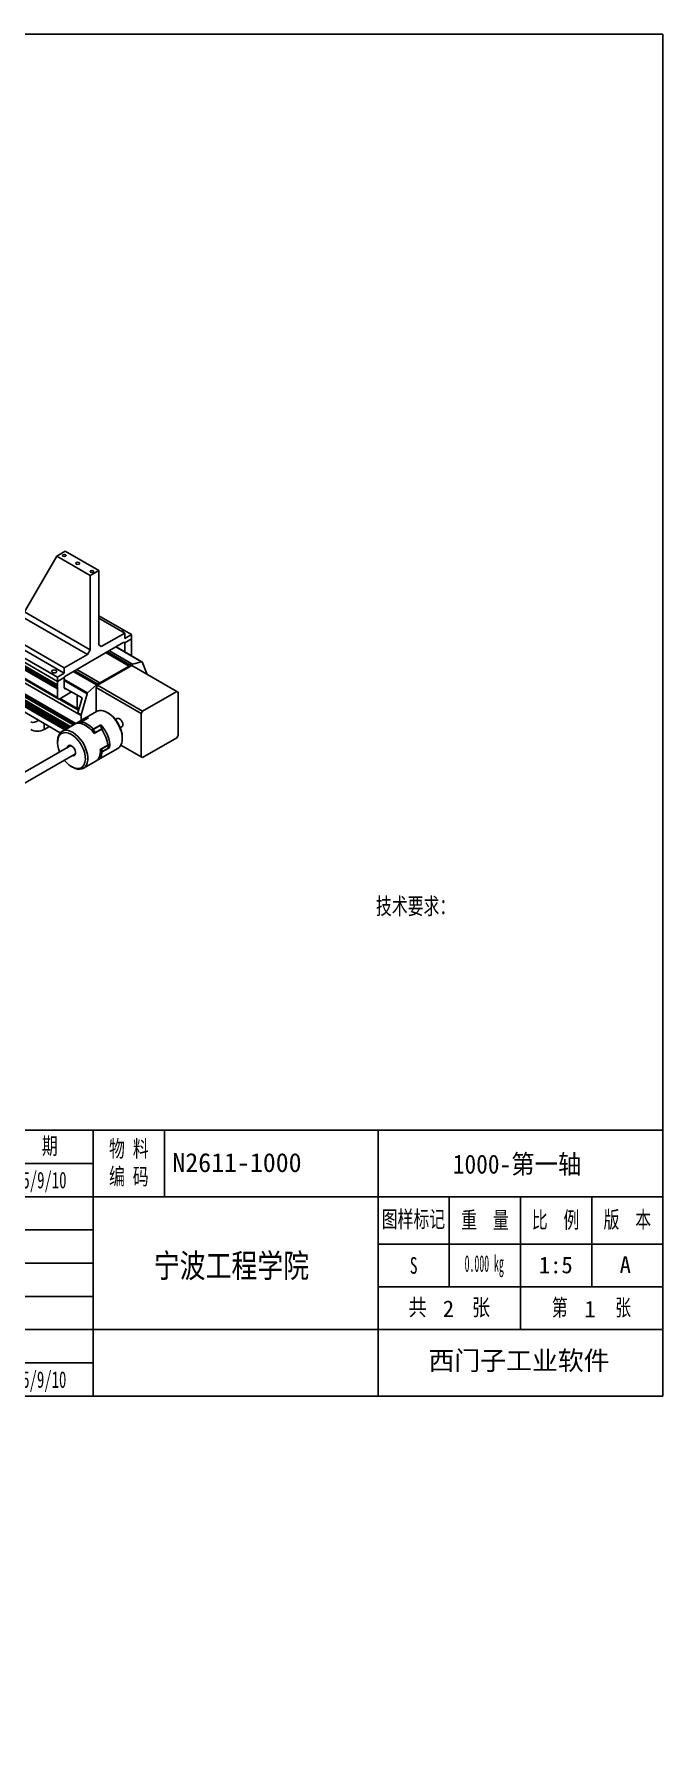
# Model space of a CAD drawing. Header units: millimetres. Extents: x 0 to 626, y 0 to 359.
# Drawn here: x 493.7 to 626.2, y 0 to 359 of the extents above; entities that cross this region are included whole.
import ezdxf
from ezdxf import colors
from ezdxf.entities.mleader import LeaderData, LeaderLine
from ezdxf.math import Vec2, Vec3

# ---------------------------------------------------------------- set-up
doc = ezdxf.new("R2010")
doc.units = ezdxf.units.MM
for name, color, linetype in [('1114-联轴器COUPLING', 7, 'Continuous'), ('1121-安装板', 7, 'Continuous'), ('1122-轴', 7, 'Continuous'), ('1221-第一轴同步带安装板', 7, 'Continuous'), ('Default', 7, 'Continuous'), ('LHBT10-S1000-1', 7, 'Continuous'), ('WGB10-4', 7, 'Continuous'), ('WGB10-5(B1)', 7, 'Continuous'), ('图框', 7, 'Continuous')]:
    doc.layers.add(name, color=color, linetype=linetype)
doc.styles.add('SEACAD_Arial', font='arial.ttf')

# ---------------------------------------------------------------- blocks, each defined once
blk = doc.blocks.new('SE1')
blk.add_line((305.36, 149.34), (312.58, 153.5))
at = {"layer": '1114-联轴器COUPLING', "color": 7, "linetype": 'Continuous'}
for p, q in [((292.64, 147.51), (288.42, 145.07)), ((291.44, 146.76), (293.02, 147.67)), ((293.14, 147.73), (291.78, 146.94)), ((293.16, 147.73), (291.79, 146.95)), ((293.64, 147.78), (292.28, 146.99)), ((294, 147.95), (292.42, 147.04)), ((295.69, 149.27), (293.04, 147.74)), ((298.19, 148.9), (297.94, 149.05)), ((292.51, 146.92), (292.42, 146.86)), ((294.93, 145.54), (294.84, 145.48)), ((296.33, 146.22), (294.96, 145.44)), ((295.01, 145.54), (296.59, 146.46)), ((296.76, 145.51), (295.18, 144.6)), ((296.81, 145.63), (295.45, 144.84)), ((296.85, 145.44), (296.82, 145.43)), ((301.12, 143.54), (301.12, 143.83)), ((287.49, 143.01), (287.49, 142.72)), ((295.96, 139.04), (300.19, 141.48)), ((296.48, 141.26), (298.06, 142.17)), ((296.76, 140.67), (296.85, 140.72)), ((298.15, 142.16), (296.79, 141.37)), ((298.15, 141.52), (296.79, 140.73)), ((298.13, 141.46), (296.86, 140.73)), ((298.46, 141.64), (296.88, 140.72)), ((298.05, 142.34), (298.04, 142.33)), ((290.41, 137.65), (290.67, 137.5)), ((292.92, 137.28), (295.56, 138.81))]:
    blk.add_line(p, q, dxfattribs=at)
blk.add_arc((285.75, 143.02), 7.79, 30.8994, 31.1084, dxfattribs=at)
for centre, major_axis, start_param, end_param in [((294.89, 143.62), (2.25, -3.9), 2.984513, 3.141593), ((295.29, 143.85), (2.25, -3.9), 2.775074, 3.230459), ((293.22, 147.59), (0.08, -0.139), 2.96706, 3.141593), ((294.99, 143.67), (-2.25, 3.9), 5.934119, 6.108652), ((293.69, 147.63), (-0.08, 0.139), 5.587769, 5.934119), ((297.94, 145.37), (2.25, -3.9), 0, 3.141593), ((298.19, 145.52), (2.07, -3.59), 0.785398, 2.356194), ((290.41, 141.03), (-2.07, 3.59), 0, 1.326838), ((290.67, 141.18), (-2.25, 3.9), 0, 0.785398), ((290.41, 141.03), (-2.07, 3.59), 1.814755, 6.283185), ((290.67, 141.18), (-2.25, 3.9), 2.356194, 6.283185), ((293.31, 142.7), (-2.25, 3.9), 4.869469, 6.126106), ((291.86, 146.8), (0.08, -0.139), 2.96706, 3.557369), ((294.85, 145.98), (2.25, -3.9), 4.161606, 4.186573), ((293.62, 142.88), (-2.25, 3.9), 5.934119, 6.108652), ((292.32, 146.84), (-0.08, 0.139), 4.537856, 5.934119), ((293.71, 142.93), (-2.25, 3.9), 5.078908, 5.916666), ((290.15, 145.59), (2.25, -3.9), 1.528905, 1.563386), ((292.41, 146.9), (-0.08, 0.139), 4.537856, 5.34381), ((290.24, 145.65), (2.25, -3.9), 1.504754, 1.563386), ((297.09, 141.59), (-2.25, 3.9), 0.00741, 0.110957), ((294.92, 145.34), (0.08, -0.139), 1.919862, 3.316126), ((295.01, 145.4), (0.08, -0.139), 2.510171, 3.141593), ((293.62, 142.88), (-2.25, 3.9), 4.886922, 5.061455), ((295.38, 144.77), (-0.08, 0.139), 4.396683, 4.886922), ((296.28, 146.13), (-0.08, 0.139), 5.061455, 5.651764), ((298.76, 142.52), (2.25, -3.9), 3.175091, 3.245688), ((294.99, 143.67), (-2.25, 3.9), 4.886922, 5.061455), ((295.29, 143.85), (-2.25, 3.9), 3.822271, 5.078908), ((294.89, 143.62), (2.25, -3.9), 0.890118, 1.727876), ((296.75, 145.56), (0.08, -0.139), 0.349066, 1.745329), ((290.41, 141.03), (0.6, -1.04), 0, 3.727278), ((293.31, 142.7), (-2.25, 3.9), 3.141593, 4.031711), ((293.71, 142.93), (-2.25, 3.9), 3.052726, 3.822271), ((295.89, 144.69), (2.25, -3.9), -0.593743, -0.531009), ((296.68, 140.81), (-0.08, 0.139), 2.443461, 3.839724), ((296.68, 141.43), (0.08, -0.139), 0.872665, 1.303606), ((293.62, 142.88), (2.25, -3.9), 0.698132, 0.872665), ((296.77, 140.86), (-0.08, 0.139), 3.141593, 3.249415), ((298.04, 142.21), (0.08, -0.139), 0.872665, 2.268928), ((298.04, 141.6), (0.08, -0.139), 0.107823, 0.698132), ((294.99, 143.67), (2.25, -3.9), 0.698132, 0.872665), ((297.53, 145.69), (2.25, -3.9), -0.584656, -0.4901), ((290.41, 141.03), (0.6, -1.04), 5.6975, 6.283185)]:
    blk.add_ellipse(centre, major_axis=major_axis, ratio=0.57735, start_param=start_param, end_param=end_param, dxfattribs=at)
for points in [[(293.02, 147.67), (293.03, 147.66), (293.03, 147.64)], [(294.99, 145.54), (295, 145.54), (295.01, 145.54)], [(296.88, 140.72), (296.87, 140.73), (296.86, 140.73)]]:
    blk.add_open_spline(points, degree=2, dxfattribs=at)
at = {"layer": '1121-安装板', "color": 7, "linetype": 'Continuous'}
for p, q in [((287.3, 182.02), (280.51, 170.26)), ((287.3, 182.02), (289.06, 183.04)), ((287.3, 182.02), (294.37, 177.93)), ((296.14, 178.95), (289.06, 183.04)), ((294.37, 177.93), (296.14, 178.95)), ((294.37, 177.93), (294.37, 162.26)), ((296.14, 178.95), (296.14, 163.28)), ((293.8, 161.28), (279.66, 169.44)), ((280.51, 170.26), (294.37, 162.26)), ((303.03, 165.46), (296.14, 169.44)), ((296.14, 168.95), (301.62, 165.79)), ((288.89, 158.44), (274.75, 166.6)), ((288.89, 157.3), (274.75, 165.46)), ((296.7, 162.95), (301.62, 165.79)), ((301.62, 164.64), (301.62, 165.79)), ((301.62, 164.64), (303.03, 165.46)), ((303.03, 165.46), (303.03, 164.56)), ((273.33, 164.64), (287.47, 156.48)), ((273.33, 163.75), (287.47, 155.58)), ((289.03, 156.64), (301.47, 163.83)), ((294.37, 162.26), (293.8, 161.28)), ((296.7, 162.95), (296.14, 163.28)), ((301.47, 163.83), (301.62, 163.75)), ((301.62, 163.75), (303.03, 164.56)), ((288.89, 158.44), (293.8, 161.28)), ((288.89, 157.3), (288.89, 158.44)), ((287.47, 156.48), (288.89, 157.3)), ((287.47, 156.48), (287.47, 155.58)), ((287.47, 155.58), (288.89, 156.4)), ((288.89, 156.4), (289.03, 156.64))]:
    blk.add_line(p, q, dxfattribs=at)
for centre, major_axis in [((288.89, 182.12), (-0.413, 0)), ((291.72, 180.48), (-0.413, 0)), ((294.7, 178.76), (-0.413, 0)), ((286.77, 157.7), (-0.55, 0))]:
    blk.add_ellipse(centre, major_axis=major_axis, ratio=0.57735, dxfattribs=at)
blk.add_ellipse((300.91, 165.87), major_axis=(-0.55, 0), ratio=0.57735, start_param=3.170534, end_param=4.683447, dxfattribs=at)
at = {"layer": '1122-轴', "color": 7, "linetype": 'Continuous'}
for p, q in [((290.25, 142.09), (241.88, 114.16)), ((242.88, 112.43), (291.25, 140.36))]:
    blk.add_line(p, q, dxfattribs=at)
at = {"layer": '1221-第一轴同步带安装板', "color": 7, "linetype": 'Continuous'}
for p in [(284.64, 146.76), (285.78, 146.11)]:
    blk.add_line(p, (284.64, 145.46), dxfattribs=at)
for centre, major_axis, start_param, end_param in [((283.23, 149.54), (1.41, 2.45), 3.141593, 4.068888), ((283.23, 146.27), (2, 0), 3.926991, 5.497787)]:
    blk.add_ellipse(centre, major_axis=major_axis, ratio=0.57735, start_param=start_param, end_param=end_param, dxfattribs=at)
at = {"layer": 'LHBT10-S1000-1', "color": 7, "linetype": 'Continuous'}
for p, q in [((292.42, 148.4), (120.74, 247.52)), ((291.32, 146.75), (121.3, 244.91)), ((290.75, 146.42), (121.3, 244.25)), ((290.96, 146.54), (121.52, 244.38)), ((291.21, 146.69), (121.94, 244.42)), ((288.06, 144.79), (120.74, 241.39)), ((290.19, 146.1), (121.3, 243.6)), ((290.04, 146.01), (121.3, 243.44)), ((289.83, 145.89), (121.3, 243.19)), ((289.69, 145.81), (121.3, 243.03)), ((289.48, 145.69), (121.3, 242.78)), ((289.34, 145.61), (121.3, 242.62)), ((289.12, 145.48), (121.3, 242.37)), ((288.98, 145.4), (121.3, 242.21)), ((290.11, 146.05), (121.37, 243.48)), ((289.76, 145.85), (121.37, 243.07)), ((289.41, 145.65), (121.37, 242.66)), ((289.05, 145.44), (121.37, 242.25)), ((297.69, 161.64), (302.57, 158.83)), ((297.89, 161.76), (302.69, 158.98)), ((298, 161.82), (302.74, 159.09)), ((298.42, 162.07), (303.16, 159.33)), ((299.79, 162.85), (305.19, 159.74)), ((305.25, 159.73), (299.81, 162.87)), ((291.51, 158.08), (296.25, 155.34)), ((291.54, 158.09), (296.42, 155.27)), ((302.57, 158.83), (296.42, 155.27)), ((302.74, 159.09), (302.69, 158.98)), ((303.16, 159.33), (302.74, 159.09)), ((303.21, 159.26), (303.16, 159.33)), ((303.19, 159.29), (303.3, 159.23)), ((305.19, 159.74), (303.3, 159.23)), ((306.38, 157.08), (305.28, 159.69)), ((288.89, 156), (293.8, 153.16)), ((288.89, 155.79), (293.71, 153.01)), ((290.8, 157.66), (295.69, 154.84)), ((290.95, 157.75), (295.78, 154.96)), ((291.09, 157.83), (295.83, 155.1)), ((295.69, 154.84), (293.8, 153.16)), ((295.83, 155.1), (295.78, 154.96)), ((296.25, 155.34), (295.83, 155.1)), ((296.29, 155.28), (296.25, 155.34)), ((291.9, 149.52), (287.8, 151.88)), ((291.94, 149.66), (287.97, 151.95)), ((291.94, 149.69), (288, 151.96)), ((288.9, 154.26), (292.63, 152.11)), ((291.61, 152.69), (291.61, 150.13)), ((292.63, 152.11), (291.74, 148.97)), ((293.71, 153.01), (292.45, 148.56)), ((291.61, 150.13), (292, 149.9)), ((292.45, 148.56), (291.74, 148.97)), ((292.42, 148.4), (292.42, 147.39))]:
    blk.add_line(p, q, dxfattribs=at)
for centre, major_axis, start_param, end_param in [((302.57, 158.99), (0.1, 0.173), 3.926991, 4.974188), ((303.33, 159.41), (0.1, 0.173), 2.879793, 3.665191), ((305.15, 159.56), (-0.1, -0.173), 2.728235, 3.665191), ((295.65, 154.97), (0.1, 0.173), 4.18879, 4.974188), ((296.42, 155.44), (0.1, 0.173), 2.879793, 3.926991), ((293.84, 153.02), (0.1, 0.173), 1.047198, 1.984154), ((292.78, 148.6), (-0.25, -0.433), 5.125747, 5.497787)]:
    blk.add_ellipse(centre, major_axis=major_axis, ratio=0.57735, start_param=start_param, end_param=end_param, dxfattribs=at)
at = {"layer": 'WGB10-4', "color": 7, "linetype": 'Continuous'}
for p, q in [((273.33, 163.75), (287.47, 155.58)), ((287.47, 154.85), (273.33, 163.01)), ((287.47, 154.68), (273.33, 162.85)), ((287.47, 154.52), (273.33, 162.68)), ((287.47, 154.36), (273.33, 162.52)), ((287.47, 154.19), (273.33, 162.36)), ((287.47, 154.03), (273.33, 162.19)), ((301.62, 163.75), (303.03, 164.56)), ((301.62, 163.75), (301.62, 161.83)), ((302.96, 163.71), (303.03, 163.83)), ((303.03, 163.66), (302.96, 163.71)), ((302.96, 163.38), (303.03, 163.5)), ((303.03, 163.34), (302.96, 163.38)), ((302.96, 163.05), (303.03, 163.17)), ((303.03, 163.01), (302.96, 163.05)), ((303.03, 163.83), (303.03, 164.56)), ((303.03, 163.5), (303.03, 163.66)), ((303.03, 163.17), (303.03, 163.34)), ((303.03, 161.22), (303.03, 163.01)), ((287.47, 152.23), (273.33, 160.4)), ((273.48, 160.08), (287.62, 151.91)), ((287.47, 155.58), (288.89, 156.4)), ((287.47, 155.58), (287.47, 154.85)), ((287.47, 154.85), (287.54, 154.81)), ((287.54, 154.81), (287.47, 154.68)), ((287.47, 154.68), (287.47, 154.52)), ((287.47, 154.52), (287.54, 154.48)), ((287.54, 154.48), (287.47, 154.36)), ((288.89, 154.36), (288.89, 156.4)), ((287.47, 154.36), (287.47, 154.19)), ((287.47, 154.19), (287.54, 154.15)), ((287.54, 154.15), (287.47, 154.03)), ((287.47, 154.03), (287.47, 152.23)), ((287.97, 151.95), (290.44, 153.37))]:
    blk.add_line(p, q, dxfattribs=at)
for centre, major_axis, start_param, end_param in [((302.53, 160.93), (-0.35, -0.606), 2.044589, 2.356194), ((287.97, 152.52), (0.35, 0.606), 2.356194, 3.926991), ((289.38, 154.64), (0.35, 0.606), 2.356194, 3.752842)]:
    blk.add_ellipse(centre, major_axis=major_axis, ratio=0.57735, start_param=start_param, end_param=end_param, dxfattribs=at)
at = {"layer": 'WGB10-5(B1)', "color": 7, "linetype": 'Continuous'}
for p, q in [((303.1, 158.97), (295.89, 154.81)), ((312.58, 153.5), (303.1, 158.97)), ((295.61, 154.32), (295.89, 154.81)), ((295.89, 154.81), (305.36, 149.34)), ((305.08, 148.85), (295.61, 154.32)), ((295.61, 154.32), (295.61, 149.22)), ((312.58, 153.5), (305.36, 149.34)), ((312.86, 153.34), (312.58, 153.5)), ((312.86, 144.19), (312.86, 153.34)), ((300.05, 147.75), (299.7, 147.55)), ((305.36, 149.34), (305.08, 148.85)), ((305.08, 148.85), (305.08, 139.7)), ((300.7, 145.81), (301.05, 146.02)), ((305.36, 139.54), (312.58, 143.7)), ((312.58, 143.7), (312.86, 144.19)), ((300.82, 142.16), (305.08, 139.7)), ((305.08, 139.7), (305.36, 139.54))]:
    blk.add_line(p, q, dxfattribs=at)
blk.add_ellipse((300.55, 146.89), major_axis=(0.5, -0.866), ratio=0.57735, start_param=0, end_param=3.141593, dxfattribs=at)
blk = doc.blocks.new('_DOT')
at = {"color": 0}
blk.add_line((0, 0), (-1, 0), dxfattribs=at)
at = {"color": 0, "const_width": 0.333}
blk.add_lwpolyline([(-0.1665, 0, 1), (0.1665, 0, 1)], format="xyb", close=True, dxfattribs=at)

msp = doc.modelspace()

# ---------------------------------------------------------------- linework, layer by layer
at = {"layer": 'Default', "color": 7, "linetype": 'Continuous'}
for p, q in [((521.17, 128.04), (521.17, 114.04)), ((446.17, 121.04), (506.17, 121.04)), ((446.17, 114.04), (626.17, 114.04)), ((596.17, 114.05), (596.17, 86.04)), ((446.17, 107.04), (506.17, 107.04)), ((566.17, 95.05), (626.17, 95.05))]:
    msp.add_line(p, q, dxfattribs=at)
at = {"layer": '图框', "color": 7, "linetype": 'Continuous'}
for p, q in [((236.17, 359.04), (626.17, 359.04)), ((626.17, 359.04), (626.17, 72.04)), ((626.17, 128.04), (446.17, 128.04)), ((506.17, 72.04), (506.17, 128.04)), ((566.17, 128.04), (566.17, 72.04)), ((566.17, 114.04), (626.17, 114.04)), ((581.17, 114.05), (581.17, 95.05)), ((611.17, 114.05), (611.17, 95.05)), ((566.17, 104.04), (626.17, 104.04)), ((446.17, 100.04), (506.17, 100.04)), ((446.17, 93.04), (506.17, 93.04)), ((446.17, 86.04), (626.17, 86.04)), ((446.17, 79.04), (506.17, 79.04)), ((626.17, 72.04), (236.17, 72.04))]:
    msp.add_line(p, q, dxfattribs=at)

# ---------------------------------------------------------------- block references
at = {"layer": 'Default'}
msp.add_blockref('SE1', (211.17, 67.04), dxfattribs=at)

# ---------------------------------------------------------------- texts
at = {"layer": 'Default', "insert": (565.72, 177.03), "char_height": 3.5, "width": 19.563, "attachment_point": 1, "style": 'SEACAD_Arial'}
msp.add_mtext('{\\f宋体|b0||i0||c0|p34;\\C7;\\H3.5;\\W0.7;技术要求：}', dxfattribs=at)
at = {"layer": '图框', "char_height": 3.5, "attachment_point": 5, "style": 'SEACAD_Arial'}
for s, insert, width in [('{\\f宋体|b0||i0||c0|p34;\\C7;\\H3.5;\\W0.7;日  期}', (493.67, 124.55), 25.047), ('{\\f宋体|b0||i0||c0|p34;\\C7;\\H3.5;\\W0.7;物 料\\P}{\\f宋体|b0||i0||c0|p34;\\C7;\\H3.5;\\W0.7;编 码\\P}', (513.67, 121.07), 14.9705), ('{\\f宋体|b0||i0||c0|p34;\\C7;\\H3.5;\\W0.7;图样标记}', (573.62, 109.13), 14.8301), ('{\\f宋体|b0||i0||c0|p34;\\C7;\\H3.5;\\W0.7;重  量}', (588.68, 109.01), 14.9096), ('{\\f宋体|b0||i0||c0|p34;\\C7;\\H3.5;\\W0.7;比  例}', (603.56, 108.98), 14.9537), ('{\\f宋体|b0||i0||c0|p34;\\C7;\\H3.5;\\W0.7;版  本}', (618.67, 109.04), 15.0267), ('{\\f宋体|b0||i0||c0|p34;\\C7;\\H3.5;\\W0.7;S}', (573.67, 99.54), 14.9993), ('{\\f宋体|b0||i0||c0|p34;\\C7;\\H3.5;\\W0.8;共     张}', (581.17, 90.55), 29.9997), ('{\\f宋体|b0||i0||c0|p34;\\C7;\\H3.5;\\W0.7;第      张}', (611.12, 90.51), 29.9038)]:
    msp.add_mtext(s, dxfattribs=dict(at, insert=insert, width=width))
at = {"layer": '图框', "insert": (595.86, 79.3), "char_height": 4, "width": 65.8074, "attachment_point": 5}
msp.add_mtext('{\\f宋体|b1||i0||c0|p34;\\C7;\\H4.;\\W1.;西门子工业软件}', dxfattribs=at)

# ---------------------------------------------------------------- leaders
at = {"layer": '图框', "color": 7, "linetype": 'Continuous'}
ml = msp.add_multileader_mtext('Standard', dxfattribs=at)
ml.set_content('{\\pxsm0.9;\\f宋体|b0||i0||c0|p34;\\W0.9034880483;1000-第一轴\\P}', color=7)
ml.set_leader_properties()
ml.set_arrow_properties(name='DOT')
ml.build(insert=Vec2(0, 0))
ml.multileader.update_dxf_attribs({"leader_type": 0, "dogleg_length": 0})
ctx = ml.context
ctx.base_point, ctx.landing_gap_size, ctx.plane_origin = Vec3(579.73, 120.62), 1.4, Vec3(211.17, 67.04)
ctx.text_align_type = 1
notes = []
notes.append((ctx, [(0, (0, 0, 0), (0, 0), (1, 0), 1, [])]))
ctx.mtext.insert, ctx.mtext.alignment = Vec3(595.46, 122.92), 2
ml = msp.add_multileader_mtext('Standard', dxfattribs=at)
ml.set_content('{\\pxsm0.9;\\f宋体|b0||i0||c0|p34;\\W1.;N2611-1000\\P}', color=7)
ml.set_leader_properties()
ml.set_arrow_properties(name='DOT')
ml.build(insert=Vec2(0, 0))
ml.multileader.update_dxf_attribs({"leader_type": 0, "dogleg_length": 0})
ctx = ml.context
ctx.base_point, ctx.landing_gap_size, ctx.plane_origin = Vec3(520.32, 121.24), 1.4, Vec3(211.17, 67.04)
ctx.text_align_type = 1
notes.append((ctx, [(0, (0, 0, 0), (0, 0), (1, 0), 1, [])]))
ctx.mtext.insert, ctx.mtext.alignment = Vec3(536.45, 123.24), 2
ml = msp.add_multileader_mtext('Standard', dxfattribs=at)
ml.set_content('{\\pxsm0.9;\\f宋体|b0||i0||c0|p34;\\W0.6507936508;2025/9/10\\P}', color=7)
ml.set_leader_properties()
ml.set_arrow_properties(name='DOT')
ml.build(insert=Vec2(0, 0))
ml.multileader.update_dxf_attribs({"leader_type": 0, "dogleg_length": 0, "arrow_head_size": 3.5})
ctx = ml.context
ctx.base_point, ctx.char_height, ctx.arrow_head_size, ctx.landing_gap_size, ctx.plane_origin = Vec3(484.41, 117.37), 3.5, 3.5, 1.23, Vec3(211.17, 67.04)
ctx.text_align_type = 1
notes.append((ctx, [(0, (0, 0, 0), (0, 0), (1, 0), 1, [])]))
ctx.mtext.insert, ctx.mtext.alignment = Vec3(493.57, 119.31), 2
ml = msp.add_multileader_mtext('Standard', dxfattribs=at)
ml.set_content('{\\pxsm0.9;\\f宋体|b0||i0||c0|p34;\\W0.7996880969;宁波工程学院\\P}', color=7)
ml.set_leader_properties()
ml.set_arrow_properties(name='DOT')
ml.build(insert=Vec2(0, 0))
ml.multileader.update_dxf_attribs({"leader_type": 0, "dogleg_length": 0, "arrow_head_size": 5})
ctx = ml.context
ctx.base_point, ctx.char_height, ctx.arrow_head_size, ctx.landing_gap_size, ctx.plane_origin = Vec3(516.55, 99.16), 5, 5, 1.75, Vec3(211.17, 67.04)
ctx.text_align_type = 1
notes.append((ctx, [(0, (0, 0, 0), (0, 0), (1, 0), 1, [])]))
ctx.mtext.insert, ctx.mtext.alignment = Vec3(535.28, 102.01), 2
ml = msp.add_multileader_mtext('Standard', dxfattribs=at)
ml.set_content('{\\pxsm0.9;\\f宋体|b0||i0||c0|p34;\\W0.4338673331;0.000 kg\\P}', color=7)
ml.set_leader_properties()
ml.set_arrow_properties(name='DOT')
ml.build(insert=Vec2(0, 0))
ml.multileader.update_dxf_attribs({"leader_type": 0, "dogleg_length": 0, "arrow_head_size": 3.5})
ctx = ml.context
ctx.base_point, ctx.char_height, ctx.arrow_head_size, ctx.landing_gap_size, ctx.plane_origin = Vec3(582.27, 99.64), 3.5, 3.5, 1.23, Vec3(211.17, 67.04)
ctx.text_align_type = 1
notes.append((ctx, [(0, (0, 0, 0), (0, 0), (1, 0), 1, [])]))
ctx.mtext.insert, ctx.mtext.alignment = Vec3(588.53, 101.72), 2
ml = msp.add_multileader_mtext('Standard', dxfattribs=at)
ml.set_content('{\\pxsm0.9;\\f宋体|b0||i0||c0|p34;\\W1.;A\\P}', color=7)
ml.set_leader_properties()
ml.set_arrow_properties(name='DOT')
ml.build(insert=Vec2(0, 0))
ml.multileader.update_dxf_attribs({"leader_type": 0, "dogleg_length": 0, "arrow_head_size": 3.5})
ctx = ml.context
ctx.base_point, ctx.char_height, ctx.arrow_head_size, ctx.landing_gap_size, ctx.plane_origin = Vec3(615.06, 99.71), 3.5, 3.5, 1.23, Vec3(211.17, 67.04)
ctx.text_align_type = 1
notes.append((ctx, [(0, (0, 0, 0), (0, 0), (1, 0), 1, [])]))
ctx.mtext.insert, ctx.mtext.alignment = Vec3(618.25, 101.46), 2
ml = msp.add_multileader_mtext('Standard', dxfattribs=at)
ml.set_content('{\\pxsm0.9;\\f宋体|b0||i0||c0|p34;\\W1.;1:5\\P}', color=7)
ml.set_leader_properties()
ml.set_arrow_properties(name='DOT')
ml.build(insert=Vec2(0, 0))
ml.multileader.update_dxf_attribs({"leader_type": 0, "dogleg_length": 0, "arrow_head_size": 3.5})
ctx = ml.context
ctx.base_point, ctx.char_height, ctx.arrow_head_size, ctx.landing_gap_size, ctx.plane_origin = Vec3(598.29, 99.66), 3.5, 3.5, 1.23, Vec3(211.17, 67.04)
ctx.text_align_type = 1
notes.append((ctx, [(0, (0, 0, 0), (0, 0), (1, 0), 1, [])]))
ctx.mtext.insert, ctx.mtext.alignment = Vec3(603.6, 101.41), 2
ml = msp.add_multileader_mtext('Standard', dxfattribs=at)
ml.set_content('{\\pxsm0.9;\\f宋体|b0||i0||c0|p34;\\W1.;2\\P}', color=7)
ml.set_leader_properties()
ml.set_arrow_properties(name='DOT')
ml.build(insert=Vec2(0, 0))
ml.multileader.update_dxf_attribs({"leader_type": 0, "dogleg_length": 0, "arrow_head_size": 3.5})
ctx = ml.context
ctx.base_point, ctx.char_height, ctx.arrow_head_size, ctx.landing_gap_size, ctx.plane_origin = Vec3(578.25, 90.44), 3.5, 3.5, 1.23, Vec3(211.17, 67.04)
ctx.text_align_type = 2
notes.append((ctx, [(0, (0, 0, 0), (0, 0), (1, 0), 1, [])]))
ctx.mtext.insert, ctx.mtext.alignment = Vec3(582.18, 92.19), 3
ml = msp.add_multileader_mtext('Standard', dxfattribs=at)
ml.set_content('{\\pxsm0.9;\\f宋体|b0||i0||c0|p34;\\W1.;1\\P}', color=7)
ml.set_leader_properties()
ml.set_arrow_properties(name='DOT')
ml.build(insert=Vec2(0, 0))
ml.multileader.update_dxf_attribs({"leader_type": 0, "dogleg_length": 0, "arrow_head_size": 3.5})
ctx = ml.context
ctx.base_point, ctx.char_height, ctx.arrow_head_size, ctx.landing_gap_size, ctx.plane_origin = Vec3(608.1, 90.37), 3.5, 3.5, 1.23, Vec3(211.17, 67.04)
ctx.text_align_type = 1
notes.append((ctx, [(0, (0, 0, 0), (0, 0), (1, 0), 1, [])]))
ctx.mtext.insert, ctx.mtext.alignment = Vec3(610.81, 92.12), 2
ml = msp.add_multileader_mtext('Standard', dxfattribs=at)
ml.set_content('{\\pxsm0.9;\\f宋体|b0||i0||c0|p34;\\W0.6507936508;2025/9/10\\P}', color=7)
ml.set_leader_properties()
ml.set_arrow_properties(name='DOT')
ml.build(insert=Vec2(0, 0))
ml.multileader.update_dxf_attribs({"leader_type": 0, "dogleg_length": 0, "arrow_head_size": 3.5})
ctx = ml.context
ctx.base_point, ctx.char_height, ctx.arrow_head_size, ctx.landing_gap_size, ctx.plane_origin = Vec3(484.37, 75.33), 3.5, 3.5, 1.23, Vec3(211.17, 67.04)
ctx.text_align_type = 1
notes.append((ctx, [(0, (0, 0, 0), (0, 0), (1, 0), 1, [])]))
ctx.mtext.insert, ctx.mtext.alignment = Vec3(493.53, 77.27), 2
for ctx, leaders in notes:
    for number, flags, end, landing, length, lines in leaders:
        leader = LeaderData()
        leader.index, (leader.has_last_leader_line, leader.has_dogleg_vector, leader.attachment_direction) = number, flags
        leader.last_leader_point, leader.dogleg_vector, leader.dogleg_length = Vec3(end), Vec3(landing), length
        for number, points, colour, breaks in lines:
            line = LeaderLine()
            line.index, line.vertices, line.color, line.breaks = number, Vec3.list(points), colors.encode_raw_color(colour), breaks
            leader.lines.append(line)
        ctx.leaders.append(leader)

doc.saveas('drawing.dxf')
